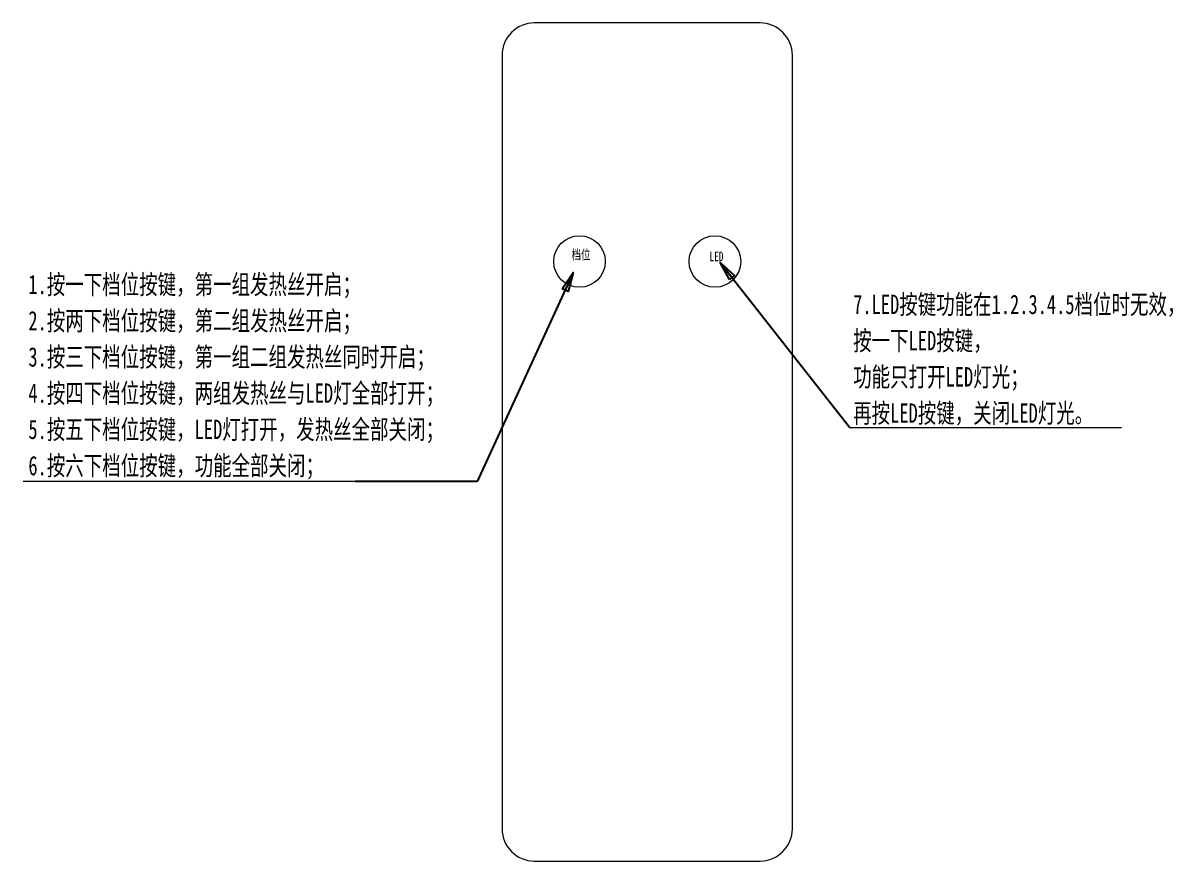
# Model space of a CAD drawing. Header units: millimetres. Extents: x 0 to 510, y 0 to 210.
# Drawn here: x 331.6 to 509.9, y 28.1 to 158.1 of the extents above; entities that cross this region are included whole.
import ezdxf

# ---------------------------------------------------------------- set-up
doc = ezdxf.new("R2010")
doc.units = ezdxf.units.MM
doc.layers.add('1', color=7, linetype='Continuous', true_color=0xffffff)
doc.styles.add('宋体', font='')
doc.styles.get('宋体').set_extended_font_data('宋体')
doc.dimstyles.get("Standard").update_dxf_attribs({"dimtxt": 0.18, "dimasz": 0.18, "dimexe": 0.18, "dimexo": 0.0625, "dimgap": 0.09, "dimtad": 0, "dimtih": 1, "dimtoh": 1, "dimdec": 4, "dimzin": 0, "dimdsep": 46, "dimtxsty": 'Standard', "dimcen": 0.09, "dimadec": 0, "dimazin": 0, "dimtfac": 1, "dimtdec": 4, "dimtofl": 0, "dimtmove": 0, "dimatfit": 3, "dimfxl": 0, "dimtolj": 1, "dimtzin": 0, "dimarcsym": 0})

# ---------------------------------------------------------------- blocks, each defined once
blk = doc.blocks.new('LABLE3D_1', base_point=(103.35, 107.41))
at = {"layer": '1', "color": 3, "linetype": 'Continuous', "lineweight": 18, "insert": (52.7, 107.71), "char_height": 3, "attachment_point": 7, "line_spacing_factor": 1.12395, "style": '宋体'}
blk.add_mtext('\\W0.7000;1.按一下档位按键，第一组发热丝开启；\\P2.按两下档位按键，第二组发热丝开启；\\P3.按三下档位按键，第一组二组发热丝同时开启；\\P4.按四下档位按键，两组发热丝与LED灯全部打开；\\P5.按五下档位按键，LED灯打开，发热丝全部关闭；\\P6.按六下档位按键，功能全部关闭；', dxfattribs=at)
blk = doc.blocks.new('LABLE3D_2', base_point=(180.04, 115.78))
at = {"layer": '1', "color": 3, "linetype": 'Continuous', "lineweight": 18, "insert": (180.57, 116.08), "char_height": 3, "attachment_point": 7, "line_spacing_factor": 1.12395, "style": '宋体'}
blk.add_mtext('\\W0.7000;7.LED按键功能在1.2.3.4.5档位时无效，\\P按一下LED按键，\\P功能只打开LED灯光；\\P再按LED按键，关闭LED灯光。', dxfattribs=at)

msp = doc.modelspace()

# ---------------------------------------------------------------- linework, layer by layer
at = {"layer": '1', "color": 7, "linetype": 'Continuous', "lineweight": 13}
for p, q in [((445.86, 158.15), (410.86, 158.15)), ((405.86, 153.15), (405.86, 33.15)), ((450.86, 33.15), (450.86, 153.15)), ((410.86, 28.15), (445.86, 28.15))]:
    msp.add_line(p, q, dxfattribs=at)
at = {"layer": '1', "color": 3, "linetype": 'Continuous', "lineweight": 18}
for p, q in [((459.76, 95.4), (501.91, 95.4)), ((383.07, 87.03), (331.59, 87.03))]:
    msp.add_line(p, q, dxfattribs=at)
at = {"layer": '1', "color": 7, "linetype": 'Continuous', "lineweight": 13}
for centre in [(417.86, 121.15), (438.86, 121.15)]:
    msp.add_circle(centre, 4, dxfattribs=at)
for centre, start, end in [((410.86, 153.15), 90, 180), ((445.86, 153.15), 0, 90), ((410.86, 33.15), 180, 270), ((445.86, 33.15), 270, 0)]:
    msp.add_arc(centre, 5, start, end, dxfattribs=at)

# ---------------------------------------------------------------- block references
at = {"layer": '1', "color": 3, "linetype": 'Continuous', "lineweight": 13}
for name, p in [('LABLE3D_1', (383.07, 87.03)), ('LABLE3D_2', (459.76, 95.4))]:
    msp.add_blockref(name, p, dxfattribs=at)

# ---------------------------------------------------------------- texts
at = {"layer": '1', "color": 3, "linetype": 'Continuous', "lineweight": 13, "char_height": 1.5, "attachment_point": 7, "line_spacing_factor": 1.12395, "style": '宋体'}
for s, insert in [('\\W0.7000;档位', (416.62, 121.3)), ('\\W0.7000;LED', (438.03, 121.2))]:
    msp.add_mtext(s, dxfattribs=dict(at, insert=insert))

# ---------------------------------------------------------------- leaders
at = {"layer": '1', "color": 3, "linetype": 'Continuous', "lineweight": 13}
for points in [[(439.66, 121.01), (459.76, 95.4)], [(416.89, 119.42), (402.02, 87.03), (383.07, 87.03)]]:
    msp.add_leader(points, dimstyle='Standard', override={"dimasz": 3, "dimldrblk": 'CLOSED'}, dxfattribs=at)

doc.saveas('drawing.dxf')
